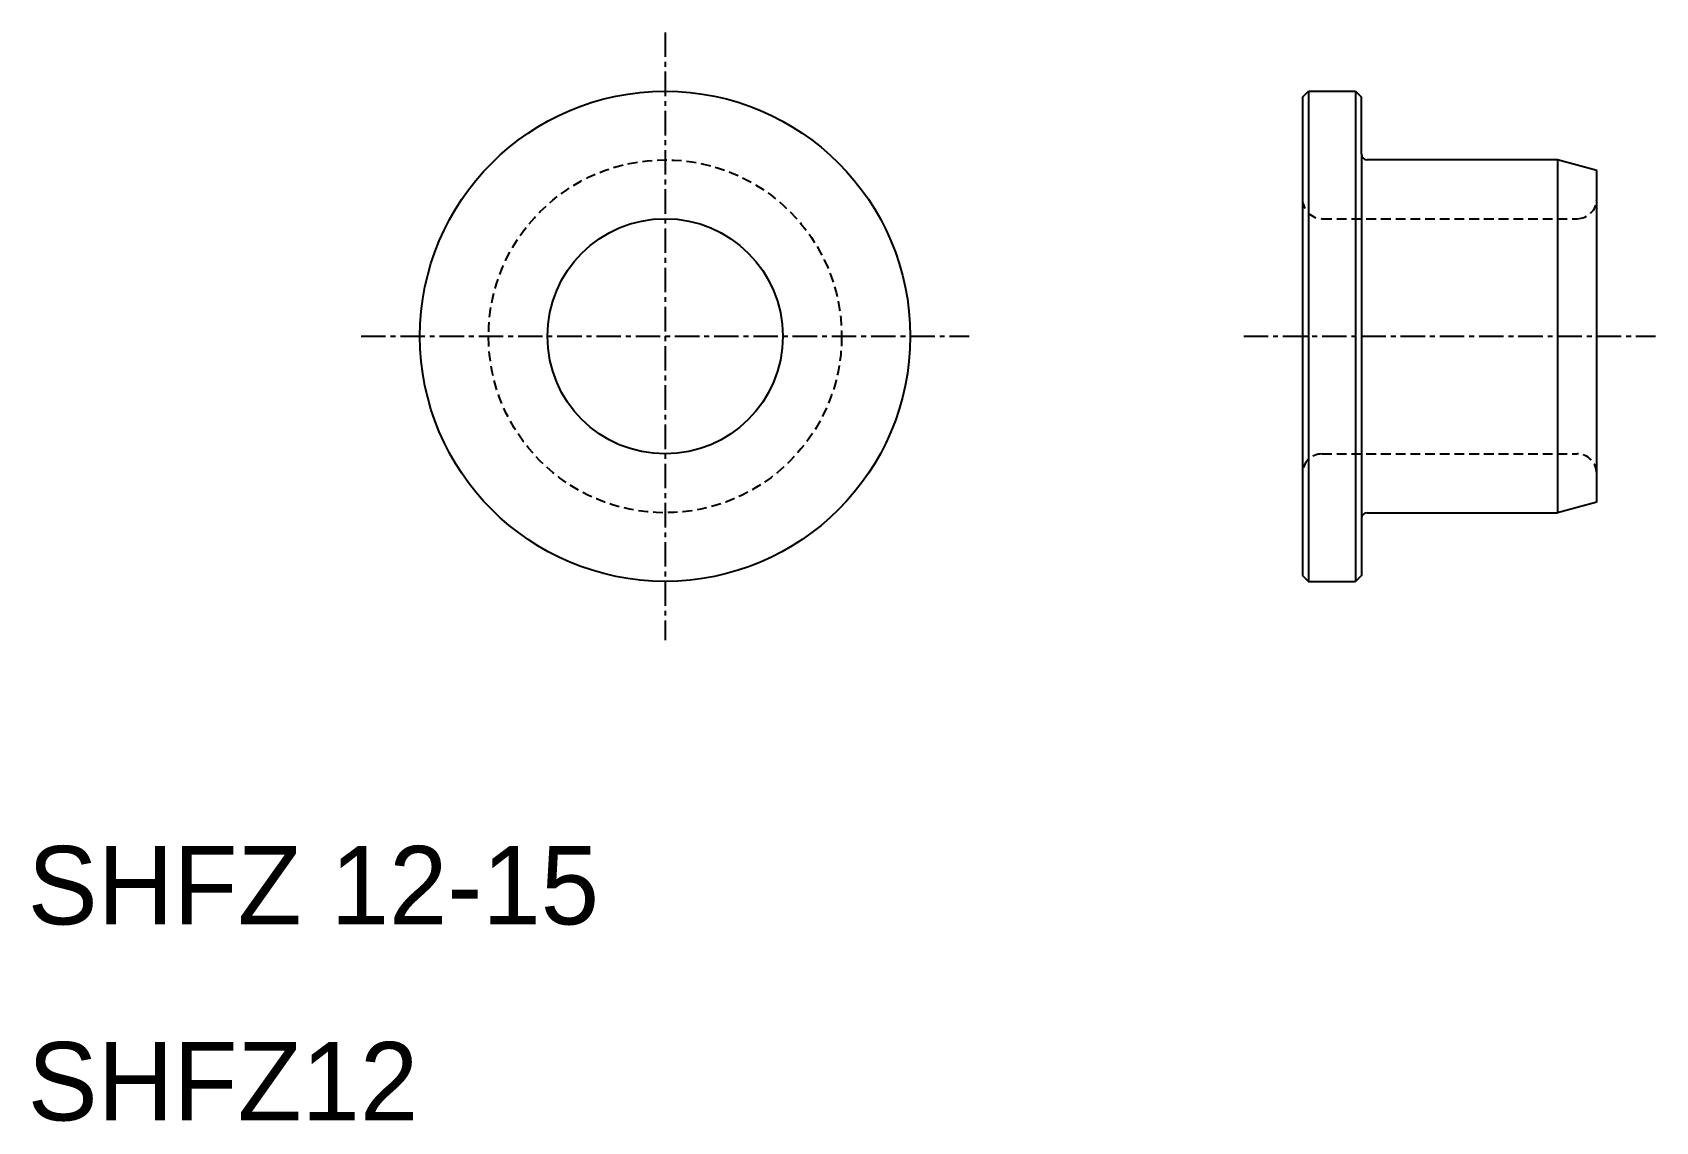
# Model space of a CAD drawing. Extents: x 10.2 to 93, y 9.9 to 65.5.
import ezdxf

# ---------------------------------------------------------------- set-up
doc = ezdxf.new("R2010")
doc.units = 0
doc.linetypes.add('CENTER', pattern=[2, 1.25, -0.25, 0.25, -0.25])
doc.linetypes.add('DASHED', pattern=[0.75, 0.5, -0.25])
doc.layers.get('0').update_dxf_attribs({"linetype": 'CONTINUOUS'})
doc.layers.add('CENTER', color=1, linetype='CENTER')

msp = doc.modelspace()

# ---------------------------------------------------------------- linework, layer by layer
at = {"color": 7, "linetype": 'CONTINUOUS'}
for p, q in [((75, 62.2), (75.3, 62.5)), ((75, 62.2), (75, 37.8)), ((75.3, 62.5), (75.3, 37.5)), ((75.3, 62.5), (77.7, 62.5)), ((77.7, 62.5), (78, 62.2)), ((77.7, 62.5), (77.7, 37.5)), ((78, 59.3), (78, 62.2)), ((78, 59.3), (78, 40.7)), ((88, 59), (78.3, 59)), ((88, 59), (88, 41)), ((90, 58.464), (88, 59)), ((90, 41.536), (90, 58.464)), ((90, 41.536), (88, 41)), ((78, 40.7), (78, 37.8)), ((78.3, 41), (88, 41)), ((75, 37.8), (75.3, 37.5)), ((75.3, 37.5), (77.7, 37.5)), ((78, 37.8), (77.7, 37.5))]:
    msp.add_line(p, q, dxfattribs=at)
at = {"color": 3, "linetype": 'DASHED'}
for p, q in [((76, 56), (89, 56)), ((76, 44), (89, 44))]:
    msp.add_line(p, q, dxfattribs=at)
at = {"color": 7, "linetype": 'CONTINUOUS'}
for radius in [12.5, 6]:
    msp.add_circle((42.5, 50), radius, dxfattribs=at)
at = {"color": 3, "linetype": 'DASHED'}
msp.add_circle((42.5, 50), 9, dxfattribs=at)
at = {"color": 7, "linetype": 'CONTINUOUS'}
for centre, start, end in [((78.3, 59.3), 180, 270), ((78.3, 40.7), 90, 180)]:
    msp.add_arc(centre, 0.3, start, end, dxfattribs=at)
at = {"color": 3, "linetype": 'DASHED'}
for centre, start, end in [((76, 57), 180, 270), ((89, 57), 270, 360), ((76, 43), 90, 180), ((89, 43), 0, 90)]:
    msp.add_arc(centre, 1, start, end, dxfattribs=at)
at = {"layer": 'CENTER', "color": 1, "linetype": 'CENTER'}
for p, q in [((42.5, 65.5), (42.5, 34.5)), ((27, 50), (58, 50)), ((72, 50), (93, 50))]:
    msp.add_line(p, q, dxfattribs=at)

# ---------------------------------------------------------------- texts
at = {"color": 7, "linetype": 'CONTINUOUS'}
for s, p in [('SHFZ 12-15', (10, 20)), ('SHFZ12', (10, 10))]:
    msp.add_text(s, height=4, dxfattribs=at).set_placement(p)

doc.saveas('drawing.dxf')
